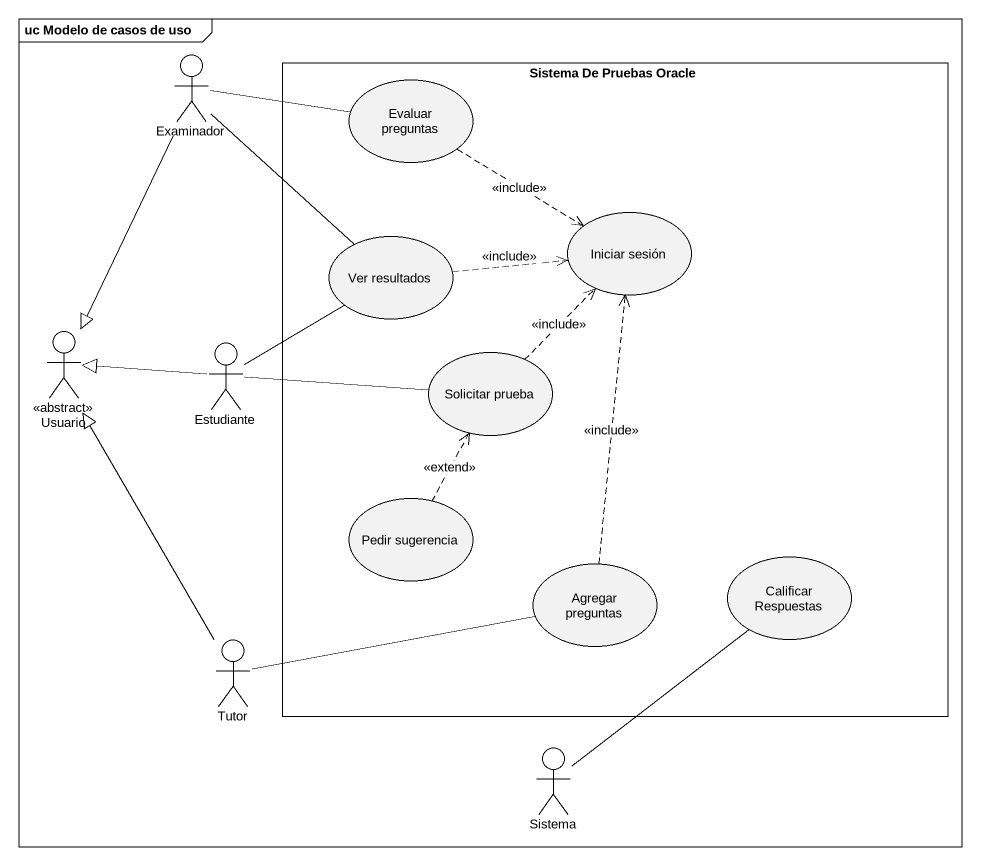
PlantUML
@startuml
mainframe uc Modelo de casos de uso
actor Examinador
rectangle "Sistema De Pruebas Oracle" as Sistema_De_Pruebas_Oracle {
  usecase "Evaluar preguntas" as Evaluar_preguntas
  usecase "Ver resultados" as Ver_resultados
  usecase "Iniciar sesión" as Iniciar_sesión
  usecase "Solicitar prueba" as Solicitar_prueba
  usecase "Pedir sugerencia" as Pedir_sugerencia
  usecase "Agregar preguntas" as Agregar_preguntas
  usecase "Calificar Respuestas" as Calificar_Respuestas
}
actor Usuario <<abstract>>
actor Estudiante
actor Tutor
actor Sistema
Examinador -right- Evaluar_preguntas
Examinador -- Ver_resultados
Examinador --|> Usuario
Evaluar_preguntas ..> Iniciar_sesión : <<include>>
Ver_resultados .right.> Iniciar_sesión : <<include>>
Estudiante -up- Ver_resultados
Estudiante -left-|> Usuario
Estudiante -right- Solicitar_prueba
Solicitar_prueba .up.> Iniciar_sesión : <<include>>
Pedir_sugerencia .up.> Solicitar_prueba : <<extend>>
Agregar_preguntas .up.> Iniciar_sesión : <<include>>
Tutor -up-|> Usuario
Tutor -right- Agregar_preguntas
Sistema -up- Calificar_Respuestas
@enduml
